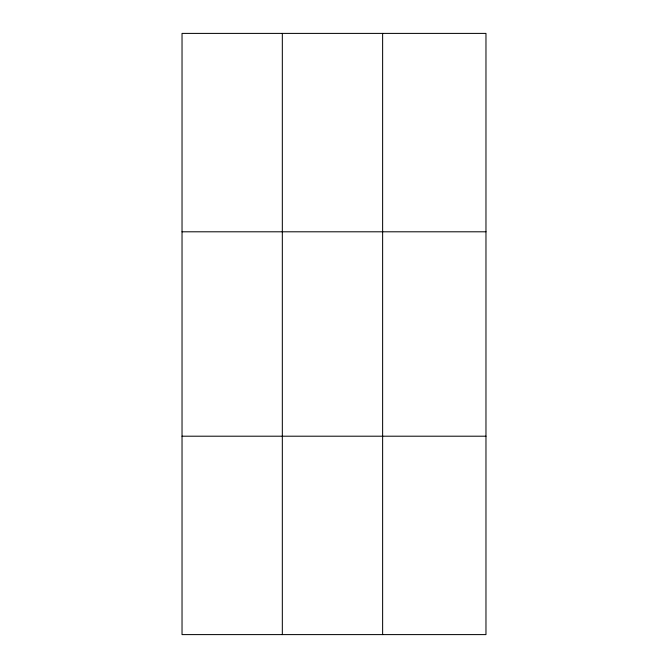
<?xml version="1.0" encoding="UTF-8"?>
<svg xmlns="http://www.w3.org/2000/svg" width="668" height="668" viewBox="0 0 668 668"><rect width="100%" height="100%" fill="white"/><g stroke="black" fill="none" stroke-linecap="round" stroke-linejoin="round"><path stroke-width="1" d="M282.33 634.6L282.33 33.4M382.63 634.6L382.63 33.4M485.97 231.796L485.97 33.4L182.03 33.4L182.03 634.6L485.97 634.6L485.97 231.796L182.03 231.796M182.03 436.204L485.97 436.204"/></g></svg>
